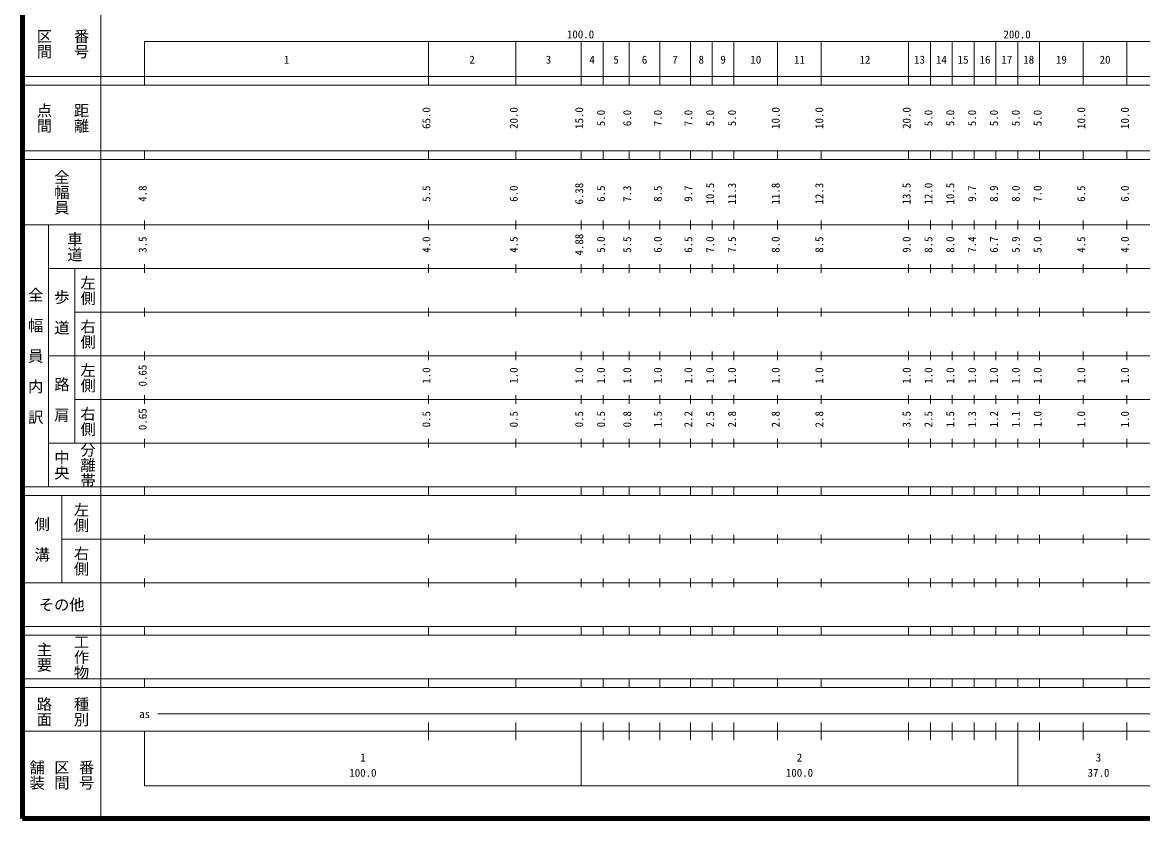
# Model space of a CAD drawing. Units: millimetres on the paper, enlarged 1000 times. Extents: x 40000 to 680000, y 20000 to 380000.
# Drawn here: x 40000 to 296596, y 20000 to 202409 of the extents above; entities that cross this region are included whole.
import ezdxf
from ezdxf.enums import TextEntityAlignment as Align

# ---------------------------------------------------------------- set-up
doc = ezdxf.new("R2010")
doc.units = ezdxf.units.MM
doc.header["$LTSCALE"] = 1000
doc.layers.add('M-TTL', color=2, linetype='Continuous', lineweight=140)
doc.layers.add('M-TTL-BAND', color=7, linetype='Continuous', lineweight=13)
doc.styles.add('@ＭＳ ゴシック', font='')
doc.styles.add('ＭＳ ゴシック', font='')
doc.styles.get('@ＭＳ ゴシック').set_extended_font_data('@MS Gothic')
doc.styles.get('ＭＳ ゴシック').set_extended_font_data('MS Gothic')

msp = doc.modelspace()

# ---------------------------------------------------------------- linework, layer by layer
at = {"layer": 'M-TTL'}
for p, q in [((40000, 380000), (40000, 20000)), ((40000, 20000), (680000, 20000))]:
    msp.add_line(p, q, dxfattribs=at)
at = {"layer": 'M-TTL-BAND'}
for p, q in [((58000, 370000), (58000, 20000)), ((68000, 198000), (579000, 198000)), ((68000, 198000), (68000, 188000)), ((133000, 188000), (133000, 198000)), ((153000, 188000), (153000, 198000)), ((168000, 188000), (168000, 198000)), ((173000, 188000), (173000, 198000)), ((179000, 188000), (179000, 198000)), ((186000, 188000), (186000, 198000)), ((193000, 188000), (193000, 198000)), ((198000, 188000), (198000, 198000)), ((203000, 188000), (203000, 198000)), ((213000, 188000), (213000, 198000)), ((223000, 188000), (223000, 198000)), ((243000, 188000), (243000, 198000)), ((248000, 188000), (248000, 198000)), ((253000, 188000), (253000, 198000)), ((258000, 188000), (258000, 198000)), ((263000, 188000), (263000, 198000)), ((268000, 188000), (268000, 198000)), ((273000, 188000), (273000, 198000)), ((283000, 188000), (283000, 198000)), ((293000, 188000), (293000, 198000)), ((40000, 190000), (579000, 190000)), ((40000, 188000), (579000, 188000)), ((40000, 173000), (579000, 173000)), ((68000, 171000), (68000, 173000)), ((133000, 171000), (133000, 173000)), ((153000, 171000), (153000, 173000)), ((168000, 171000), (168000, 173000)), ((173000, 171000), (173000, 173000)), ((179000, 171000), (179000, 173000)), ((186000, 171000), (186000, 173000)), ((193000, 171000), (193000, 173000)), ((198000, 171000), (198000, 173000)), ((203000, 171000), (203000, 173000)), ((213000, 171000), (213000, 173000)), ((223000, 171000), (223000, 173000)), ((243000, 171000), (243000, 173000)), ((248000, 171000), (248000, 173000)), ((253000, 171000), (253000, 173000)), ((258000, 171000), (258000, 173000)), ((263000, 171000), (263000, 173000)), ((268000, 171000), (268000, 173000)), ((273000, 171000), (273000, 173000)), ((283000, 171000), (283000, 173000)), ((293000, 171000), (293000, 173000)), ((40000, 171000), (579000, 171000)), ((68000, 155000), (68000, 157000)), ((133000, 155000), (133000, 157000)), ((153000, 155000), (153000, 157000)), ((168000, 155000), (168000, 157000)), ((173000, 155000), (173000, 157000)), ((179000, 155000), (179000, 157000)), ((186000, 155000), (186000, 157000)), ((193000, 155000), (193000, 157000)), ((198000, 155000), (198000, 157000)), ((203000, 155000), (203000, 157000)), ((213000, 155000), (213000, 157000)), ((223000, 155000), (223000, 157000)), ((243000, 155000), (243000, 157000)), ((248000, 155000), (248000, 157000)), ((253000, 155000), (253000, 157000)), ((258000, 155000), (258000, 157000)), ((263000, 155000), (263000, 157000)), ((268000, 155000), (268000, 157000)), ((273000, 155000), (273000, 157000)), ((283000, 155000), (283000, 157000)), ((293000, 155000), (293000, 157000)), ((40000, 156000), (579000, 156000)), ((46000, 96000), (46000, 156000)), ((68000, 145000), (68000, 147000)), ((133000, 145000), (133000, 147000)), ((153000, 145000), (153000, 147000)), ((168000, 145000), (168000, 147000)), ((173000, 145000), (173000, 147000)), ((179000, 145000), (179000, 147000)), ((186000, 145000), (186000, 147000)), ((193000, 145000), (193000, 147000)), ((198000, 145000), (198000, 147000)), ((203000, 145000), (203000, 147000)), ((213000, 145000), (213000, 147000)), ((223000, 145000), (223000, 147000)), ((243000, 145000), (243000, 147000)), ((248000, 145000), (248000, 147000)), ((253000, 145000), (253000, 147000)), ((258000, 145000), (258000, 147000)), ((263000, 145000), (263000, 147000)), ((268000, 145000), (268000, 147000)), ((273000, 145000), (273000, 147000)), ((283000, 145000), (283000, 147000)), ((293000, 145000), (293000, 147000)), ((46000, 146000), (579000, 146000)), ((52000, 146000), (52000, 106000)), ((52000, 136000), (579000, 136000)), ((68000, 135000), (68000, 137000)), ((133000, 135000), (133000, 137000)), ((153000, 135000), (153000, 137000)), ((168000, 135000), (168000, 137000)), ((173000, 135000), (173000, 137000)), ((179000, 135000), (179000, 137000)), ((186000, 135000), (186000, 137000)), ((193000, 135000), (193000, 137000)), ((198000, 135000), (198000, 137000)), ((203000, 135000), (203000, 137000)), ((213000, 135000), (213000, 137000)), ((223000, 135000), (223000, 137000)), ((243000, 135000), (243000, 137000)), ((248000, 135000), (248000, 137000)), ((253000, 135000), (253000, 137000)), ((258000, 135000), (258000, 137000)), ((263000, 135000), (263000, 137000)), ((268000, 135000), (268000, 137000)), ((273000, 135000), (273000, 137000)), ((283000, 135000), (283000, 137000)), ((293000, 135000), (293000, 137000)), ((46000, 126000), (579000, 126000)), ((68000, 125000), (68000, 127000)), ((133000, 125000), (133000, 127000)), ((153000, 125000), (153000, 127000)), ((168000, 125000), (168000, 127000)), ((173000, 125000), (173000, 127000)), ((179000, 125000), (179000, 127000)), ((186000, 125000), (186000, 127000)), ((193000, 125000), (193000, 127000)), ((198000, 125000), (198000, 127000)), ((203000, 125000), (203000, 127000)), ((213000, 125000), (213000, 127000)), ((223000, 125000), (223000, 127000)), ((243000, 125000), (243000, 127000)), ((248000, 125000), (248000, 127000)), ((253000, 125000), (253000, 127000)), ((258000, 125000), (258000, 127000)), ((263000, 125000), (263000, 127000)), ((268000, 125000), (268000, 127000)), ((273000, 125000), (273000, 127000)), ((283000, 125000), (283000, 127000)), ((293000, 125000), (293000, 127000)), ((52000, 116000), (579000, 116000)), ((68000, 115000), (68000, 117000)), ((133000, 115000), (133000, 117000)), ((153000, 115000), (153000, 117000)), ((168000, 115000), (168000, 117000)), ((173000, 115000), (173000, 117000)), ((179000, 115000), (179000, 117000)), ((186000, 115000), (186000, 117000)), ((193000, 115000), (193000, 117000)), ((198000, 115000), (198000, 117000)), ((203000, 115000), (203000, 117000)), ((213000, 115000), (213000, 117000)), ((223000, 115000), (223000, 117000)), ((243000, 115000), (243000, 117000)), ((248000, 115000), (248000, 117000)), ((253000, 115000), (253000, 117000)), ((258000, 115000), (258000, 117000)), ((263000, 115000), (263000, 117000)), ((268000, 115000), (268000, 117000)), ((273000, 115000), (273000, 117000)), ((283000, 115000), (283000, 117000)), ((293000, 115000), (293000, 117000)), ((46000, 106000), (579000, 106000)), ((68000, 105000), (68000, 107000)), ((133000, 105000), (133000, 107000)), ((153000, 105000), (153000, 107000)), ((168000, 105000), (168000, 107000)), ((173000, 105000), (173000, 107000)), ((179000, 105000), (179000, 107000)), ((186000, 105000), (186000, 107000)), ((193000, 105000), (193000, 107000)), ((198000, 105000), (198000, 107000)), ((203000, 105000), (203000, 107000)), ((213000, 105000), (213000, 107000)), ((223000, 105000), (223000, 107000)), ((243000, 105000), (243000, 107000)), ((248000, 105000), (248000, 107000)), ((253000, 105000), (253000, 107000)), ((258000, 105000), (258000, 107000)), ((263000, 105000), (263000, 107000)), ((268000, 105000), (268000, 107000)), ((273000, 105000), (273000, 107000)), ((283000, 105000), (283000, 107000)), ((293000, 105000), (293000, 107000)), ((40000, 96000), (579000, 96000)), ((68000, 94000), (68000, 96000)), ((133000, 94000), (133000, 96000)), ((153000, 94000), (153000, 96000)), ((168000, 94000), (168000, 96000)), ((173000, 94000), (173000, 96000)), ((179000, 94000), (179000, 96000)), ((186000, 94000), (186000, 96000)), ((193000, 94000), (193000, 96000)), ((198000, 94000), (198000, 96000)), ((203000, 94000), (203000, 96000)), ((213000, 94000), (213000, 96000)), ((223000, 94000), (223000, 96000)), ((243000, 94000), (243000, 96000)), ((248000, 94000), (248000, 96000)), ((253000, 94000), (253000, 96000)), ((258000, 94000), (258000, 96000)), ((263000, 94000), (263000, 96000)), ((268000, 94000), (268000, 96000)), ((273000, 94000), (273000, 96000)), ((283000, 94000), (283000, 96000)), ((293000, 94000), (293000, 96000)), ((40000, 94000), (579000, 94000)), ((49000, 94000), (49000, 74000)), ((68000, 83000), (68000, 85000)), ((133000, 83000), (133000, 85000)), ((153000, 83000), (153000, 85000)), ((168000, 83000), (168000, 85000)), ((173000, 83000), (173000, 85000)), ((179000, 83000), (179000, 85000)), ((186000, 83000), (186000, 85000)), ((193000, 83000), (193000, 85000)), ((198000, 83000), (198000, 85000)), ((203000, 83000), (203000, 85000)), ((213000, 83000), (213000, 85000)), ((223000, 83000), (223000, 85000)), ((243000, 83000), (243000, 85000)), ((248000, 83000), (248000, 85000)), ((253000, 83000), (253000, 85000)), ((258000, 83000), (258000, 85000)), ((263000, 83000), (263000, 85000)), ((268000, 83000), (268000, 85000)), ((273000, 83000), (273000, 85000)), ((283000, 83000), (283000, 85000)), ((293000, 83000), (293000, 85000)), ((49000, 84000), (579000, 84000)), ((68000, 73000), (68000, 75000)), ((133000, 73000), (133000, 75000)), ((153000, 73000), (153000, 75000)), ((168000, 73000), (168000, 75000)), ((173000, 73000), (173000, 75000)), ((179000, 73000), (179000, 75000)), ((186000, 73000), (186000, 75000)), ((193000, 73000), (193000, 75000)), ((198000, 73000), (198000, 75000)), ((203000, 73000), (203000, 75000)), ((213000, 73000), (213000, 75000)), ((223000, 73000), (223000, 75000)), ((243000, 73000), (243000, 75000)), ((248000, 73000), (248000, 75000)), ((253000, 73000), (253000, 75000)), ((258000, 73000), (258000, 75000)), ((263000, 73000), (263000, 75000)), ((268000, 73000), (268000, 75000)), ((273000, 73000), (273000, 75000)), ((283000, 73000), (283000, 75000)), ((293000, 73000), (293000, 75000)), ((40000, 74000), (579000, 74000)), ((40000, 64000), (579000, 64000)), ((40000, 62000), (579000, 62000)), ((68000, 62000), (68000, 64000)), ((133000, 62000), (133000, 64000)), ((153000, 62000), (153000, 64000)), ((168000, 62000), (168000, 64000)), ((173000, 62000), (173000, 64000)), ((179000, 62000), (179000, 64000)), ((186000, 62000), (186000, 64000)), ((193000, 62000), (193000, 64000)), ((198000, 62000), (198000, 64000)), ((203000, 62000), (203000, 64000)), ((213000, 62000), (213000, 64000)), ((223000, 62000), (223000, 64000)), ((243000, 62000), (243000, 64000)), ((248000, 62000), (248000, 64000)), ((253000, 62000), (253000, 64000)), ((258000, 62000), (258000, 64000)), ((263000, 62000), (263000, 64000)), ((268000, 62000), (268000, 64000)), ((273000, 62000), (273000, 64000)), ((283000, 62000), (283000, 64000)), ((293000, 62000), (293000, 64000)), ((40000, 52000), (579000, 52000)), ((68000, 50000), (68000, 52000)), ((133000, 50000), (133000, 52000)), ((153000, 50000), (153000, 52000)), ((168000, 50000), (168000, 52000)), ((173000, 50000), (173000, 52000)), ((179000, 50000), (179000, 52000)), ((186000, 50000), (186000, 52000)), ((193000, 50000), (193000, 52000)), ((198000, 50000), (198000, 52000)), ((203000, 50000), (203000, 52000)), ((213000, 50000), (213000, 52000)), ((223000, 50000), (223000, 52000)), ((243000, 50000), (243000, 52000)), ((248000, 50000), (248000, 52000)), ((253000, 50000), (253000, 52000)), ((258000, 50000), (258000, 52000)), ((263000, 50000), (263000, 52000)), ((268000, 50000), (268000, 52000)), ((273000, 50000), (273000, 52000)), ((283000, 50000), (283000, 52000)), ((293000, 50000), (293000, 52000)), ((40000, 50000), (579000, 50000)), ((71000, 44000), (469000, 44000)), ((133000, 38000), (133000, 42000)), ((153000, 38000), (153000, 42000)), ((168000, 27500), (168000, 42000)), ((173000, 38000), (173000, 42000)), ((179000, 38000), (179000, 42000)), ((186000, 38000), (186000, 42000)), ((193000, 38000), (193000, 42000)), ((198000, 38000), (198000, 42000)), ((203000, 38000), (203000, 42000)), ((213000, 38000), (213000, 42000)), ((223000, 38000), (223000, 42000)), ((243000, 38000), (243000, 42000)), ((248000, 38000), (248000, 42000)), ((253000, 38000), (253000, 42000)), ((258000, 38000), (258000, 42000)), ((263000, 38000), (263000, 42000)), ((268000, 27500), (268000, 42000)), ((273000, 38000), (273000, 42000)), ((283000, 38000), (283000, 42000)), ((293000, 38000), (293000, 42000)), ((40000, 40000), (579000, 40000)), ((68000, 40000), (68000, 27500)), ((68000, 27500), (579000, 27500))]:
    msp.add_line(p, q, dxfattribs=at)

# ---------------------------------------------------------------- texts
at = {"layer": 'M-TTL-BAND', "style": '@ＭＳ ゴシック'}
for s, p in [('区間', (45000, 197500)), ('番号', (53500, 197500)), ('点間', (45000, 180500)), ('距離', (53500, 180500)), ('全幅員', (49000, 163500)), ('車道', (52000, 151000)), ('左側', (55000, 141000)), ('全\u3000幅\u3000員\u3000内\u3000訳', (43000, 126000)), ('歩\u3000道', (49000, 136000)), ('右側', (55000, 131000)), ('左側', (55000, 121000)), ('路\u3000肩', (49000, 116000)), ('右側', (55000, 111000)), ('分離帯', (55000, 101000)), ('中央', (49000, 101000)), ('左側', (53500, 89000)), ('側\u3000溝', (44500, 84000)), ('右側', (53500, 79000)), ('工作物', (53500, 57000)), ('主要', (45000, 57000)), ('路面', (45000, 44500)), ('種別', (53500, 44500)), ('舗装', (43333, 30000)), ('区間', (49000, 30000)), ('番号', (54667, 30000))]:
    msp.add_text(s, height=2566, rotation=270, dxfattribs=at).set_placement(p, align=Align.MIDDLE_CENTER)
at = {"layer": 'M-TTL-BAND', "style": 'ＭＳ ゴシック'}
for s, p in [('100.0', (167844, 198195)), ('200.0', (267844, 198195)), ('1', (100500, 192405)), ('2', (143000, 192405)), ('3', (160500, 192405)), ('4', (170500, 192405)), ('5', (176000, 192405)), ('6', (182500, 192405)), ('7', (189500, 192405)), ('8', (195500, 192405)), ('9', (200500, 192405)), ('10', (208000, 192405)), ('11', (218000, 192405)), ('12', (233000, 192405)), ('13', (245500, 192405)), ('14', (250500, 192405)), ('15', (255500, 192405)), ('16', (260500, 192405)), ('17', (265500, 192405)), ('18', (270500, 192405)), ('19', (278000, 192405)), ('20', (288000, 192405)), ('as', (68000, 42500)), ('1', (118000, 32523)), ('2', (218000, 32523)), ('3', (286500, 32523)), ('100.0', (118000, 29033)), ('100.0', (218000, 29033)), ('37.0', (286500, 29033))]:
    msp.add_text(s, height=1833, dxfattribs=at).set_placement(p, align=Align.BOTTOM_CENTER)
for s, p in [('65.0', (134000, 180500)), ('20.0', (154000, 180500)), ('15.0', (169000, 180500)), ('5.0', (174000, 180500)), ('6.0', (180000, 180500)), ('7.0', (187000, 180500)), ('7.0', (194000, 180500)), ('5.0', (199000, 180500)), ('5.0', (204000, 180500)), ('10.0', (214000, 180500)), ('10.0', (224000, 180500)), ('20.0', (244000, 180500)), ('5.0', (249000, 180500)), ('5.0', (254000, 180500)), ('5.0', (259000, 180500)), ('5.0', (264000, 180500)), ('5.0', (269000, 180500)), ('5.0', (274000, 180500)), ('10.0', (284000, 180500)), ('10.0', (294000, 180500)), ('4.8', (69000, 163174)), ('5.5', (134000, 163174)), ('6.0', (154000, 163174)), ('6.38', (169000, 163174)), ('6.5', (174000, 163174)), ('7.3', (180000, 163174)), ('8.5', (187000, 163174)), ('9.7', (194000, 163174)), ('10.5', (199000, 163174)), ('11.3', (204000, 163174)), ('11.8', (214000, 163174)), ('12.3', (224000, 163174)), ('13.5', (244000, 163174)), ('12.0', (249000, 163174)), ('10.5', (254000, 163174)), ('9.7', (259000, 163174)), ('8.9', (264000, 163174)), ('8.0', (269000, 163174)), ('7.0', (274000, 163174)), ('6.5', (284000, 163174)), ('6.0', (294000, 163174)), ('3.5', (69000, 151500)), ('4.0', (134000, 151500)), ('4.5', (154000, 151500)), ('4.88', (169000, 151500)), ('5.0', (174000, 151500)), ('5.5', (180000, 151500)), ('6.0', (187000, 151500)), ('6.5', (194000, 151500)), ('7.0', (199000, 151500)), ('7.5', (204000, 151500)), ('8.0', (214000, 151500)), ('8.5', (224000, 151500)), ('9.0', (244000, 151500)), ('8.5', (249000, 151500)), ('8.0', (254000, 151500)), ('7.4', (259000, 151500)), ('6.7', (264000, 151500)), ('5.9', (269000, 151500)), ('5.0', (274000, 151500)), ('4.5', (284000, 151500)), ('4.0', (294000, 151500)), ('0.65', (69000, 121500)), ('1.0', (134000, 121500)), ('1.0', (154000, 121500)), ('1.0', (169000, 121500)), ('1.0', (174000, 121500)), ('1.0', (180000, 121500)), ('1.0', (187000, 121500)), ('1.0', (194000, 121500)), ('1.0', (199000, 121500)), ('1.0', (204000, 121500)), ('1.0', (214000, 121500)), ('1.0', (224000, 121500)), ('1.0', (244000, 121500)), ('1.0', (249000, 121500)), ('1.0', (254000, 121500)), ('1.0', (259000, 121500)), ('1.0', (264000, 121500)), ('1.0', (269000, 121500)), ('1.0', (274000, 121500)), ('1.0', (284000, 121500)), ('1.0', (294000, 121500)), ('0.65', (69000, 111500)), ('0.5', (134000, 111500)), ('0.5', (154000, 111500)), ('0.5', (169000, 111500)), ('0.5', (174000, 111500)), ('0.8', (180000, 111500)), ('1.5', (187000, 111500)), ('2.2', (194000, 111500)), ('2.5', (199000, 111500)), ('2.8', (204000, 111500)), ('2.8', (214000, 111500)), ('2.8', (224000, 111500)), ('3.5', (244000, 111500)), ('2.5', (249000, 111500)), ('1.5', (254000, 111500)), ('1.3', (259000, 111500)), ('1.2', (264000, 111500)), ('1.1', (269000, 111500)), ('1.0', (274000, 111500)), ('1.0', (284000, 111500)), ('1.0', (294000, 111500))]:
    msp.add_text(s, height=1833, rotation=90, dxfattribs=at).set_placement(p, align=Align.BOTTOM_CENTER)
msp.add_text('その他', height=2566, dxfattribs=at).set_placement((49000, 69000), align=Align.MIDDLE_CENTER)

doc.saveas('drawing.dxf')
